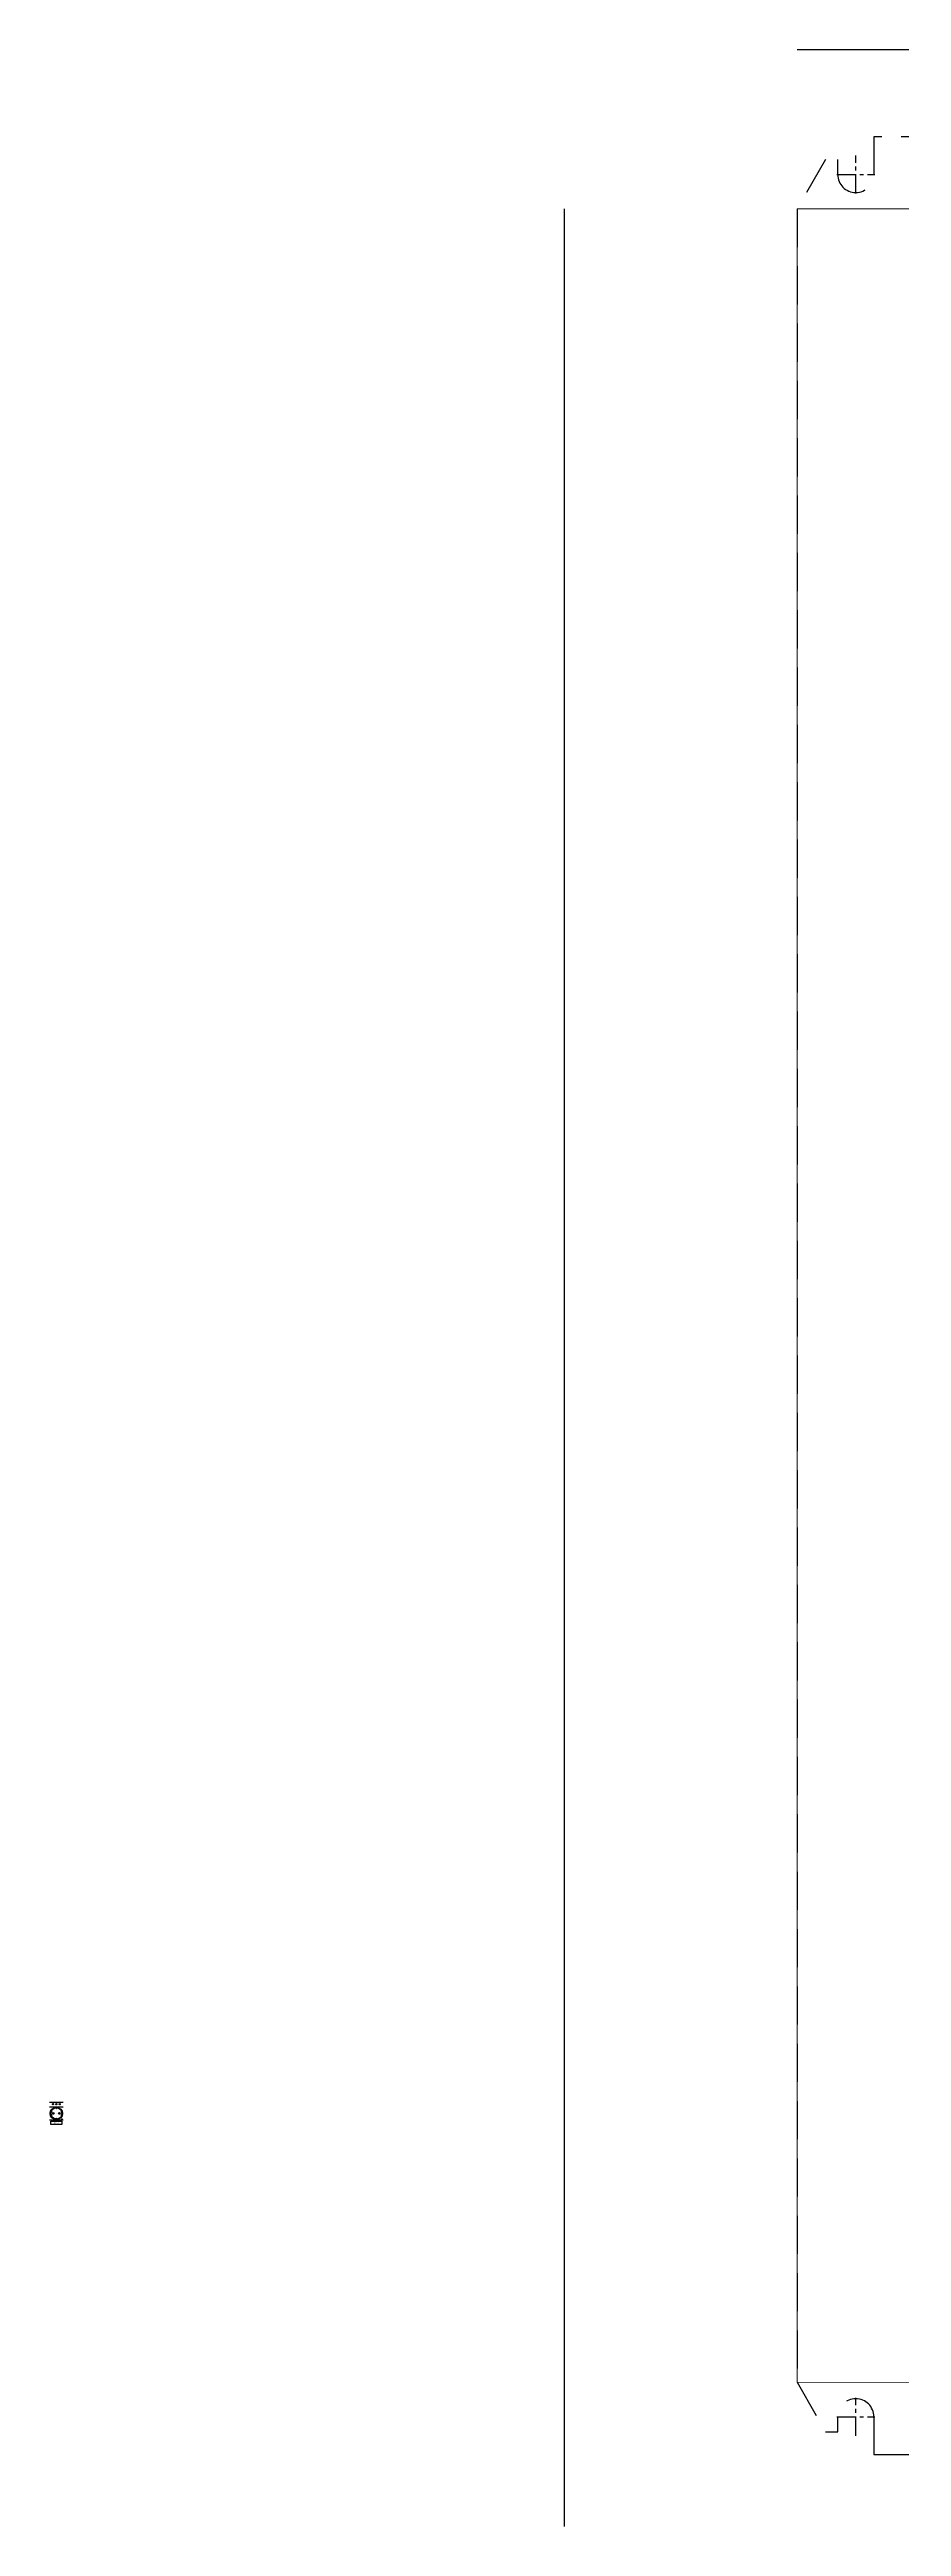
# Model space of a CAD drawing. Header units: millimetres. Extents: x 3520 to 8864, y 403 to 1747.
# Drawn here: x 6711 to 6994, y 741 to 1564 of the extents above; entities that cross this region are included whole.
import ezdxf
from ezdxf.enums import TextEntityAlignment as Align

# ---------------------------------------------------------------- set-up
doc = ezdxf.new("R2010")
doc.units = ezdxf.units.MM
doc.set_wipeout_variables(frame=1)
doc.linetypes.add('CENTER', pattern=[10.16, 6.35, -1.27, 1.27, -1.27])
doc.linetypes.add('DASHED', pattern=[19.05, 12.7, -6.35])
for name, color, linetype, lineweight in [('AM_7', 7, 'CENTER', 25), ('AM_9', 6, 'DASHED', 25), ('Стерка', 7, 'Continuous', 15)]:
    doc.layers.add(name, color=color, linetype=linetype, lineweight=lineweight)
doc.layers.add('поверх', color=134, linetype='Continuous')
doc.styles.add('Рамка', font='romans.shx')

# ---------------------------------------------------------------- blocks, each defined once
blk = doc.blocks.new('1_1058_02_12__2__0_in_AE_1058_500__2__0')
at = {"layer": 'AM_7'}
for p, q in [((-261.3, 775), (-248.7, 775)), ((-255, 768.7), (-255, 781.3)), ((-255, 23.7), (-255, 36.3)), ((-261.3, 30), (-248.7, 30))]:
    blk.add_line(p, q, dxfattribs=at)
at = {"layer": 'AM_9'}
for p, q in [((249, 787.5), (-249, 787.5)), ((-249, 787.5), (-249, 775)), ((-265, 780), (-274.5, 763.55)), ((-261, 775), (-261, 780)), ((-274.5, 763.55), (-274.5, 41.45)), ((-274.5, 41.45), (-265, 25)), ((-265, 25), (-261, 25)), ((-261, 25), (-261, 30)), ((-249, 30), (-249, 17.5)), ((-249, 17.5), (249, 17.5))]:
    blk.add_line(p, q, dxfattribs=at)
for centre, start, end in [((-255, 775), 180, 0), ((-255, 30), 0, 180)]:
    blk.add_arc(centre, 6, start, end, dxfattribs=at)
blk = doc.blocks.new('*U57')
at = {"lineweight": 9}
blk.add_wipeout([(0, 8.1), (0, 0), (4.5, 0), (4.5, 8.1)], dxfattribs=at).dxf.layer = 'поверх'
at = {"layer": 'поверх'}
for p, q in [((0, 7.8), (4.5, 7.8)), ((0, 6.2), (4.5, 6.2)), ((0, 1.9), (4.5, 1.9)), ((0.63, 4.34), (0.39, 4.34)), ((0.63, 3.78), (0.39, 3.78)), ((0.63, 5.01), (0.63, 4.34)), ((0.63, 3.78), (0.63, 3.09)), ((0.99, 7.29), (1.12, 7.15)), ((0.99, 7.01), (1.12, 7.15)), ((1.26, 7.29), (1.12, 7.15)), ((1.26, 7.01), (1.12, 7.15)), ((2.11, 7.29), (2.25, 7.15)), ((2.11, 7.01), (2.25, 7.15)), ((2.15, 5.93), (2.15, 5.66)), ((2.15, 5.66), (2.35, 5.66)), ((2.15, 2.17), (2.15, 2.44)), ((2.15, 2.44), (2.35, 2.44)), ((2.39, 7.29), (2.25, 7.15)), ((2.39, 7.01), (2.25, 7.15)), ((2.25, 4.05), (2.25, 4.05)), ((2.25, 4.05), (2.25, 4.05)), ((2.35, 5.93), (2.35, 5.66)), ((2.35, 2.17), (2.35, 2.44)), ((3.24, 7.29), (3.38, 7.15)), ((3.24, 7.01), (3.38, 7.15)), ((3.51, 7.29), (3.38, 7.15)), ((3.51, 7.01), (3.38, 7.15)), ((3.87, 5), (3.87, 4.34)), ((4.11, 4.34), (3.87, 4.34)), ((3.87, 3.78), (3.87, 3.09)), ((4.11, 3.78), (3.87, 3.78))]:
    blk.add_line(p, q, dxfattribs=at)
blk.add_lwpolyline([(0.41, 1.49), (4.1, 1.49), (4.1, 0.39), (0.41, 0.39)], close=True, dxfattribs=at)
for centre, radius in [((2.25, 4.05), 2.05), ((2.25, 4.05), 1.88), ((1.12, 7.15), 0.196), ((1.23, 4.05), 0.274), ((2.25, 7.15), 0.196), ((3.27, 4.05), 0.274), ((3.38, 7.15), 0.196), ((4.14, 2.21), 0.0948)]:
    blk.add_circle(centre, radius, dxfattribs=at)
at = {"layer": 'поверх', "style": 'Рамка'}
blk.add_attdef('INDEX', text='', height=0.7, dxfattribs=at).set_placement((2.24, 0.59), align=Align.CENTER)
blk = doc.blocks.new('A$C2575713B')
at = {"color": 7}
ref = blk.add_blockref('*U57', (0, 0), dxfattribs=at)
ref.add_attrib('INDEX', 'TS2', dxfattribs={"layer": 'поверх', "color": 255, "linetype": 'ByBlock', "height": 0.7, "style": 'Рамка'}).set_placement((2.24, 0.59), align=Align.CENTER)

msp = doc.modelspace()

# ---------------------------------------------------------------- linework, layer by layer
for p, q in [((6959.534, 1564.084, 1518.358), (7508.534, 1564.084, 1518.358)), ((6882.21, 1511.131, 1518.358), (6882.21, 741.131, 1518.358))]:
    msp.add_line(p, q)
at = {"layer": 'Стерка', "color": 7, "elevation": 1518.358}
msp.add_lwpolyline([(6959.534, 789.089), (6959.534, 1511.131), (6999.534, 1511.131), (6999.534, 788.99)], close=True, dxfattribs=at)

# ---------------------------------------------------------------- block references
for name, p in [('1_1058_02_12__2__0_in_AE_1058_500__2__0', (7234.034, 747.585, 1518.358)), ('A$C2575713B', (6711.314, 874.306, 1518.358))]:
    msp.add_blockref(name, p)

doc.saveas('drawing.dxf')
